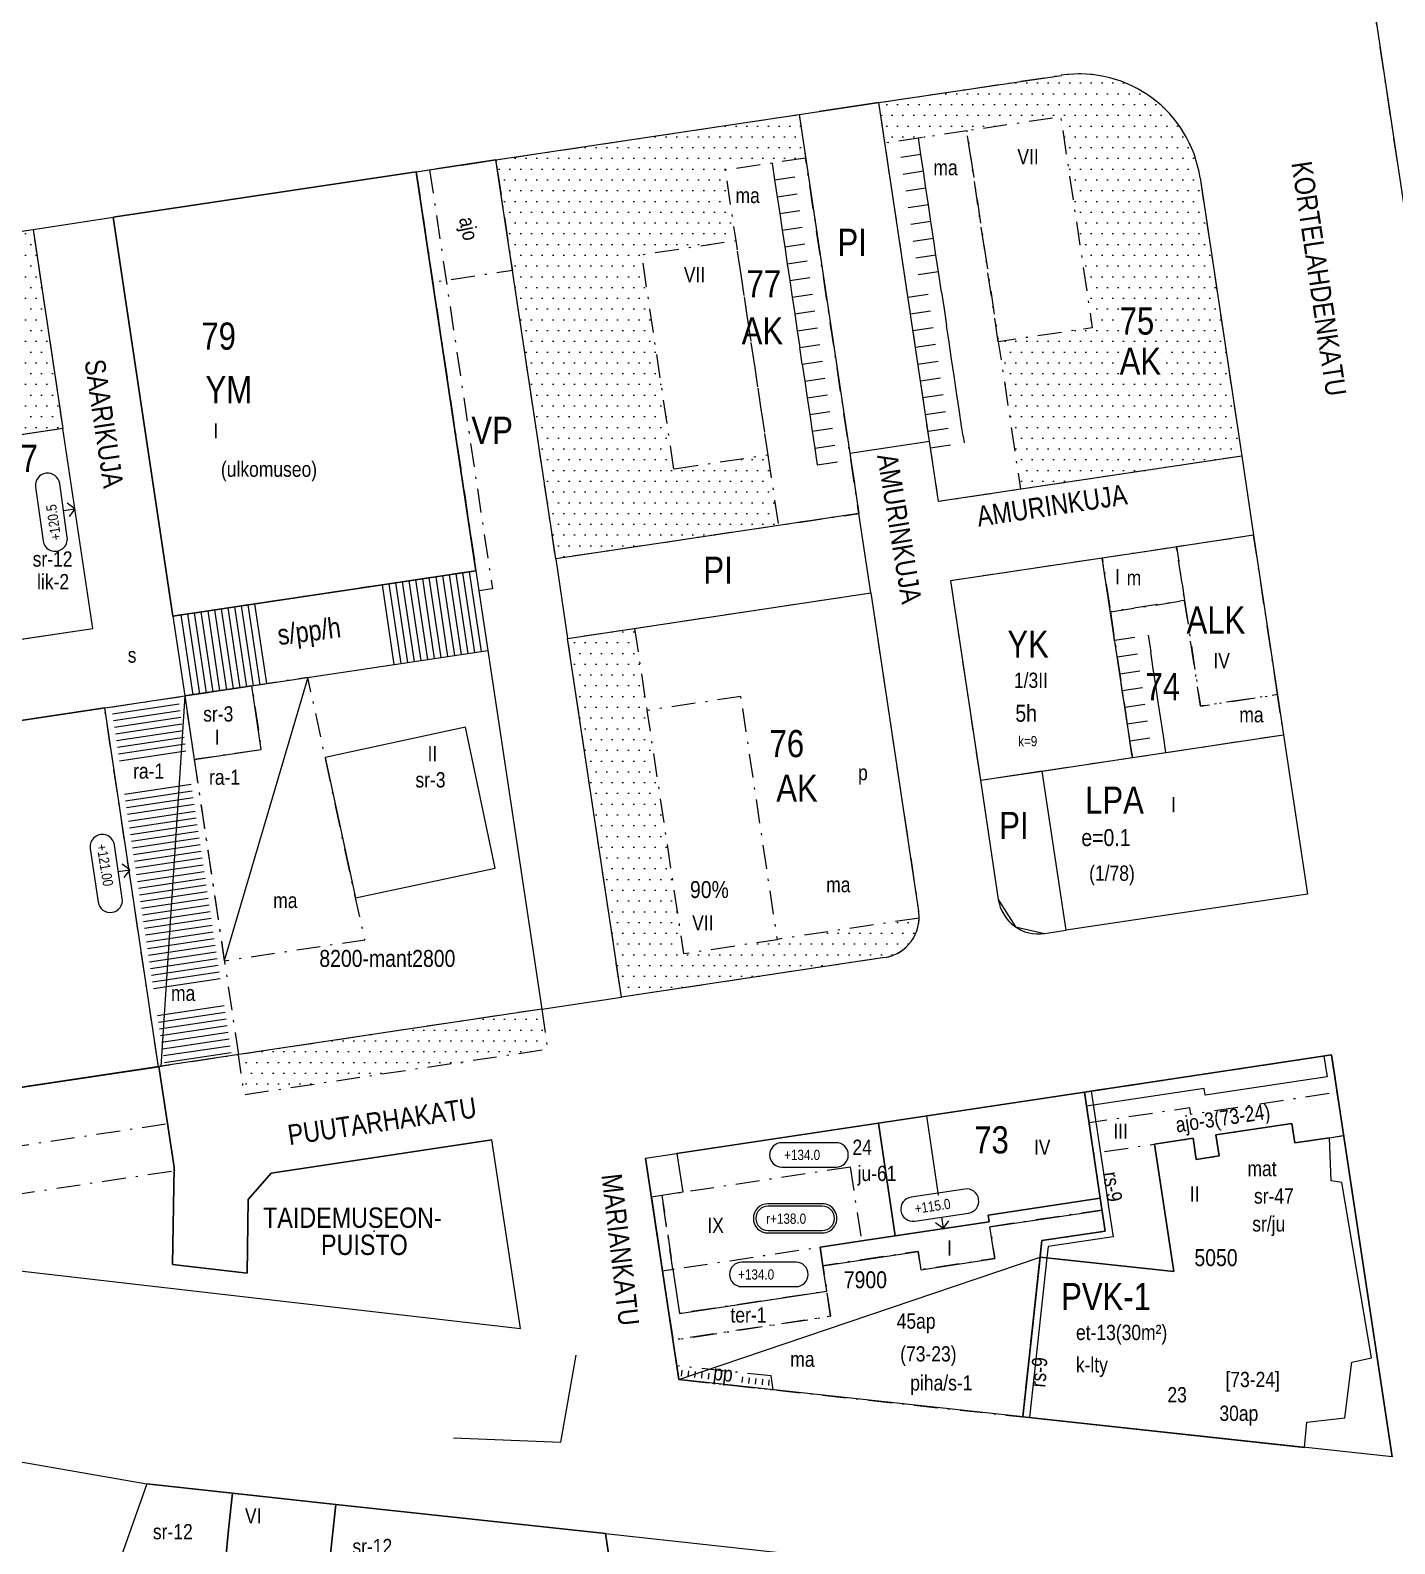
# Model space of a CAD drawing. Header units: metres. Extents: x 24485995 to 24488038, y 6819999 to 6822001.
# Drawn here: x 24486296.8 to 24486498, y 6820972 to 6821195.2 of the extents above; entities that cross this region are included whole.
import ezdxf

# ---------------------------------------------------------------- set-up
doc = ezdxf.new("R2010")
doc.units = ezdxf.units.M
for name, pattern in [('Aukot_rajalla', [0]), ('k10020', [0]), ('k10040', [10.3, 3.5, -1.5, 0.3, -1.5, 3.5]), ('k10050', [8, 3, -2, 3]), ('K10271', [0]), ('k10630.1', [0]), ('k10vi1', [0]), ('Osoitus_AK', [0])]:
    doc.linetypes.add(name, pattern=pattern)
for name, color, linetype, lineweight in [('AK_AsemakaavaTeksti_Kadun_puistonnimi', 7, 'Continuous', 0), ('AK_AsemakaavaTeksti_Korttelinumero', 7, 'Continuous', 0), ('AK_AsemakaavaViiva_Kaupunginosan_raja', 7, 'Continuous', 0), ('AK_JohdoillevarattuViiva', 7, 'Continuous', 0), ('AK_Kaavamerkinta_Kayttotarkoitusalue', 7, 'Continuous', 0), ('AK_KayttotarkoitusSymboliViiva_Virkistysalueen_kuvio_murtoviiva', 7, 'Continuous', 0), ('AK_KayttotarkoitusViiva', 7, 'Continuous', 0), ('AK_LiikennointiTeksti_Autopaikkamerkinta', 7, 'Continuous', 0), ('AK_LiikennointiViiva_Ajoneuvoliittymakielto', 7, 'Continuous', 0), ('AK_LiikennointiViiva_Polkuviivoitus', 7, 'Continuous', 0), ('AK_MuuAsemakaavaTeksti_Alueenosan_kayttotarkoitus', 7, 'Continuous', 0), ('AK_MuuAsemakaavaTeksti_Erityismaarays', 7, 'Continuous', 0), ('AK_MuuAsemakaavaTeksti_Ohj__alueenosan_kayttotarkoitus', 7, 'Continuous', 0), ('AK_MuuAsemakaavaViiva_alueenosan_raja', 7, 'Continuous', 0), ('AK_MuuAsemakaavaViiva_Erityismaaraysviiva', 7, 'Continuous', 0), ('AK_MuuAsemakaavaViiva_Merkinnan_Kohdistusnuoli', 7, 'Continuous', 0), ('AK_MuuAsemakaavaViiva_Ohj_alueenosan_raja', 7, 'Continuous', 0), ('AK_Poistettava_merkintä', 7, 'Continuous', 0), ('AK_RakennusalaTeksti_Huoneistomaara', 7, 'Continuous', 0), ('AK_RakennusalaTeksti_Kerrosala_tai_luku', 7, 'Continuous', 0), ('AK_RakennusalaTeksti_Rakennusoikeus', 7, 'Continuous', 0), ('AK_RakennusalaTeksti_Tehokkuusluku', 7, 'Continuous', 0), ('AK_RakennusalaViiva_Maanalaisen_tilan_viiva', 7, 'Continuous', 0), ('AK_RakennusalaViiva_Rakennusalan_raja__I_', 7, 'Continuous', 0), ('AK_RakentaminenTeksti_Korkeusmerkinta', 7, 'Continuous', 0), ('AK_RakentaminenTeksti_Korkeusmerkinta_ja_soikio', 7, 'Continuous', 0), ('AK_RakentaminenTeksti_Korkeusmerkinta_ja_soikio_ja_nuoli', 7, 'Continuous', 0), ('AK_RakentaminenTeksti_Korkeusmerkinta_ylin', 7, 'Continuous', 0), ('AK_RakentaminenTeksti_Rakentamismaarays', 7, 'Continuous', 0), ('AK_Tontti_Sitova', 7, 'Continuous', 0), ('AK_Tonttinumero', 7, 'Continuous', 0), ('AK_YmparistoAlue_Istutettava_alue', 7, 'Continuous', 0)]:
    doc.layers.add(name, color=color, linetype=linetype, lineweight=lineweight)
doc.styles.add('ArialNarrow', font='ARIALN.TTF')

# ---------------------------------------------------------------- blocks, each defined once
blk = doc.blocks.new('AKP43')
at = {"layer": 'AK_RakentaminenTeksti_Korkeusmerkinta_ja_soikio', "color": 7, "linetype": 'Continuous', "lineweight": 13}
for p, q in [((4, 1.8), (-4, 1.8)), ((-4, -1.8), (4, -1.8))]:
    blk.add_line(p, q, dxfattribs=at)
for centre, start, end in [((-4, 0), 90, 270), ((4, 0), 270, 90)]:
    blk.add_arc(centre, 1.8, start, end, dxfattribs=at)
blk = doc.blocks.new('A111')
at = {"layer": 'AK_RakentaminenTeksti_Korkeusmerkinta_ylin', "color": 7, "linetype": 'Continuous', "lineweight": 13}
for p, q in [((4, 2.26), (-4, 2.26)), ((4, 1.9), (-4, 1.9)), ((-4, -1.7), (4, -1.7)), ((-4, -2.06), (4, -2.06))]:
    blk.add_line(p, q, dxfattribs=at)
for centre, radius, start, end in [((-4, 0.1), 2.16, 90.1126, 270), ((4, 0.1), 2.16, 270, 90.1126), ((-4, 0.1), 1.8, 90, 270), ((4, 0.1), 1.8, 270, 90)]:
    blk.add_arc(centre, radius, start, end, dxfattribs=at)
blk = doc.blocks.new('KORKE4')
at = {"layer": 'AK_RakentaminenTeksti_Korkeusmerkinta_ja_soikio_ja_nuoli', "color": 7, "linetype": 'Continuous', "lineweight": 13}
for p, q in [((4, 1.8), (-4, 1.8)), ((-4, -1.8), (4, -1.8)), ((0, -1.8), (0, -3.5)), ((0, -3.5), (-1, -2.5)), ((0, -3.5), (1, -2.5))]:
    blk.add_line(p, q, dxfattribs=at)
for centre, start, end in [((-4, 0), 90, 270), ((4, 0), 270, 90)]:
    blk.add_arc(centre, 1.8, start, end, dxfattribs=at)

msp = doc.modelspace()

# ---------------------------------------------------------------- hatches: boundary and pattern name
at = {"layer": 'AK_YmparistoAlue_Istutettava_alue', "linetype": 'Continuous', "lineweight": 0}
h = msp.add_hatch(dxfattribs=at)
h.set_pattern_fill('DOTS', style=0)
h.paths.add_polyline_path([(24486467.34, 6821179.38), (24486467.03, 6821179.93), (24486466.7, 6821180.47), (24486466.35, 6821180.99), (24486465.99, 6821181.5), (24486465.61, 6821182), (24486465.21, 6821182.48), (24486464.79, 6821182.95), (24486464.36, 6821183.41), (24486463.91, 6821183.85), (24486463.45, 6821184.27), (24486462.97, 6821184.68), (24486462.47, 6821185.07), (24486461.97, 6821185.45), (24486461.45, 6821185.8), (24486460.92, 6821186.14), (24486460.38, 6821186.46), (24486459.83, 6821186.76), (24486459.27, 6821187.04), (24486458.7, 6821187.3), (24486458.12, 6821187.54), (24486457.53, 6821187.76), (24486456.93, 6821187.96), (24486456.33, 6821188.14), (24486455.72, 6821188.29), (24486455.11, 6821188.43), (24486454.49, 6821188.54), (24486453.87, 6821188.64), (24486453.24, 6821188.71), (24486452.62, 6821188.76), (24486451.99, 6821188.78), (24486451.36, 6821188.79), (24486450.74, 6821188.77), (24486450.11, 6821188.73), (24486449.48, 6821188.67), (24486448.86, 6821188.59), (24486447.87, 6821188.44), (24486434.02, 6821186.37), (24486421.95, 6821184.57), (24486422.84, 6821178.63), (24486427.79, 6821179.37), (24486434.91, 6821180.44), (24486448.76, 6821182.51), (24486450.53, 6821170.65), (24486453.42, 6821151.36), (24486439.57, 6821149.28), (24486441.64, 6821135.44), (24486442.83, 6821127.53), (24486456.68, 6821129.6), (24486475.47, 6821132.41), (24486469.32, 6821173.46), (24486469.22, 6821174.08), (24486469.09, 6821174.69), (24486468.95, 6821175.3), (24486468.78, 6821175.91), (24486468.59, 6821176.51), (24486468.38, 6821177.1), (24486468.15, 6821177.68), (24486467.9, 6821178.26), (24486467.63, 6821178.83)], flags=0)
h = msp.add_hatch(dxfattribs=at)
h.set_pattern_fill('DOTS', style=0)
h.paths.add_polyline_path([(24486406.4, 6821127.14), (24486405.81, 6821131.09), (24486405.59, 6821132.57), (24486391.74, 6821130.5), (24486387, 6821162.14), (24486400.85, 6821164.22), (24486399.29, 6821174.6), (24486406.21, 6821175.64), (24486411.16, 6821176.38), (24486410.2, 6821182.81), (24486398.34, 6821181.03), (24486375.87, 6821177.67), (24486365.49, 6821176.12), (24486374.3, 6821117.27), (24486407.14, 6821122.19)], flags=0)
h = msp.add_hatch(dxfattribs=at)
h.set_pattern_fill('DOTS', style=0)
h.paths.add_polyline_path([(24486297.24, 6821165.85), (24486272.93, 6821162.21), (24486260.56, 6821160.36), (24486253.15, 6821159.25), (24486258.14, 6821125.92), (24486263.08, 6821126.66), (24486265.55, 6821127.03), (24486261.56, 6821153.74), (24486273.92, 6821155.59), (24486277.91, 6821128.89), (24486280.18, 6821129.23), (24486279.58, 6821133.18), (24486289.52, 6821134.67), (24486301.63, 6821136.48)], flags=0)
h = msp.add_hatch(dxfattribs=at)
h.set_pattern_fill('DOTS', style=0)
h.paths.add_polyline_path([(24486423.78, 6821058.69), (24486423.97, 6821058.76), (24486424.16, 6821058.83), (24486424.35, 6821058.91), (24486424.54, 6821059), (24486424.72, 6821059.09), (24486424.9, 6821059.19), (24486425.07, 6821059.3), (24486425.24, 6821059.41), (24486425.41, 6821059.53), (24486425.57, 6821059.65), (24486425.74, 6821059.78), (24486425.89, 6821059.92), (24486426.04, 6821060.06), (24486426.18, 6821060.2), (24486426.33, 6821060.35), (24486426.47, 6821060.5), (24486426.6, 6821060.66), (24486426.72, 6821060.83), (24486426.84, 6821060.99), (24486426.95, 6821061.17), (24486427.06, 6821061.34), (24486427.16, 6821061.52), (24486427.26, 6821061.7), (24486427.34, 6821061.89), (24486427.42, 6821062.07), (24486427.5, 6821062.27), (24486427.57, 6821062.46), (24486427.63, 6821062.65), (24486427.69, 6821062.85), (24486427.74, 6821063.05), (24486427.78, 6821063.25), (24486427.81, 6821063.45), (24486427.84, 6821063.66), (24486427.86, 6821063.86), (24486427.88, 6821064.07), (24486427.88, 6821064.27), (24486422.04, 6821063.39), (24486407, 6821061.13), (24486393.15, 6821059.05), (24486387.76, 6821094.9), (24486385.94, 6821107.01), (24486376.05, 6821105.53), (24486384.01, 6821052.62), (24486393.89, 6821054.11), (24486422.78, 6821058.45), (24486422.98, 6821058.48), (24486423.18, 6821058.53), (24486423.38, 6821058.57), (24486423.58, 6821058.63)], flags=0)
h = msp.add_hatch(dxfattribs=at)
h.set_pattern_fill('DOTS', style=0)
h.paths.add_polyline_path([(24486328.4, 6821038.2), (24486373.11, 6821044.92), (24486372.26, 6821050.86), (24486327.51, 6821044.13)], flags=0)

# ---------------------------------------------------------------- linework, layer by layer
at = {"layer": 'AK_AsemakaavaTeksti_Kadun_puistonnimi', "linetype": 'Continuous', "lineweight": 5}
msp.add_point((24486347.52, 6821018.09), dxfattribs=at)
at = {"layer": 'AK_AsemakaavaViiva_Kaupunginosan_raja', "linetype": 'k10020', "lineweight": 9, "flags": 128}
for points in [[(24486152.39, 6821008.98), (24486314.03, 6820980.82)], [(24486314.03, 6820980.82), (24486341.87, 6820977.8)], [(24486341.87, 6820977.8), (24486381.63, 6820973.49)], [(24486381.63, 6820973.49), (24486384.42, 6820955.04)], [(24486381.63, 6820973.49), (24486413.99, 6820969.98)]]:
    msp.add_lwpolyline(points, dxfattribs=at)
at = {"layer": 'AK_JohdoillevarattuViiva', "linetype": 'Continuous', "lineweight": 5, "flags": 128}
msp.add_lwpolyline([(24486487.57, 6821043.91), (24486488.06, 6821040.87), (24486470.06, 6821038.16), (24486469.91, 6821039.15), (24486452.57, 6821036.54)], dxfattribs=at)
at = {"layer": 'AK_KayttotarkoitusSymboliViiva_Virkistysalueen_kuvio_murtoviiva', "linetype": 'k10vi1', "lineweight": 9, "flags": 128}
for points in [[(24486410.64, 6821179.84), (24486417.67, 6821132.87), (24486429.42, 6821134.62), (24486421.95, 6821184.57), (24486413.17, 6821183.25)], [(24486354.18, 6821171.39), (24486362.55, 6821115.51), (24486364.3, 6821103.76), (24486372.26, 6821050.86), (24486384, 6821052.62), (24486376.05, 6821105.53), (24486420.76, 6821112.25), (24486419.01, 6821123.96), (24486374.3, 6821117.27), (24486365.49, 6821176.11), (24486356.71, 6821174.8)], [(24486437.37, 6821081.63), (24486439.57, 6821067.04), (24486442.11, 6821062.98), (24486446.39, 6821062), (24486449.57, 6821062.48), (24486446.04, 6821085.97), (24486439.9, 6821085.04)], [(24486215.87, 6821024.32), (24486216.32, 6821021.34), (24486369.09, 6821003.74), (24486364.91, 6821031.55), (24486332.36, 6821026.66), (24486328.96, 6821022.77), (24486328.79, 6821011.9), (24486317.81, 6821013.17), (24486318.03, 6821027.54), (24486315.8, 6821042.37), (24486271.72, 6821035.74), (24486259.97, 6821033.98), (24486218.39, 6821027.73)]]:
    msp.add_lwpolyline(points, dxfattribs=at)
at = {"layer": 'AK_KayttotarkoitusViiva', "linetype": 'Continuous', "lineweight": 20, "flags": 128}
for points in [[(24486525.71, 6821201.14), (24486495.3, 6821196.59), (24486513.92, 6821072.23), (24486628.13, 6821089.35), (24486622.53, 6821126.76), (24486628.46, 6821127.65), (24486615.45, 6821214.57), (24486555.38, 6821205.58), (24486525.71, 6821201.14)], [(24486421.95, 6821184.57), (24486448.86, 6821188.59)], [(24486410.2, 6821182.81), (24486421.95, 6821184.57)], [(24486429.42, 6821134.62), (24486421.95, 6821184.57)], [(24486365.49, 6821176.11), (24486410.2, 6821182.81)], [(24486410.2, 6821182.81), (24486417.67, 6821132.87)], [(24486309.03, 6821167.66), (24486353.74, 6821174.36)], [(24486353.74, 6821174.36), (24486365.49, 6821176.11)], [(24486353.74, 6821174.36), (24486362.55, 6821115.51)], [(24486374.3, 6821117.27), (24486365.49, 6821176.11)], [(24486469.32, 6821173.46), (24486475.47, 6821132.42)], [(24486317.84, 6821108.82), (24486309.03, 6821167.66)], [(24486253.15, 6821159.25), (24486297.24, 6821165.85)], [(24486297.24, 6821165.85), (24486301.63, 6821136.48)], [(24486301.63, 6821136.48), (24486279.59, 6821133.18)], [(24486284, 6821103.71), (24486306.04, 6821107.01), (24486301.63, 6821136.48)], [(24486417.67, 6821132.87), (24486429.42, 6821134.62)], [(24486475.47, 6821132.42), (24486430.75, 6821125.72), (24486429.42, 6821134.62)], [(24486417.67, 6821132.87), (24486419.01, 6821123.96)], [(24486419.01, 6821123.96), (24486374.3, 6821117.27)], [(24486420.76, 6821112.25), (24486419.01, 6821123.96)], [(24486477.21, 6821120.74), (24486461.83, 6821118.42), (24486454.9, 6821117.38)], [(24486477.21, 6821120.74), (24486481.63, 6821091.32)], [(24486374.3, 6821117.27), (24486376.05, 6821105.53)], [(24486454.9, 6821117.38), (24486432.51, 6821114.02), (24486436.93, 6821084.6)], [(24486459.33, 6821087.96), (24486454.9, 6821117.38)], [(24486362.55, 6821115.51), (24486317.84, 6821108.82)], [(24486362.55, 6821115.51), (24486364.3, 6821103.76)], [(24486376.05, 6821105.53), (24486420.76, 6821112.25)], [(24486420.76, 6821112.25), (24486427.82, 6821065.28)], [(24486317.84, 6821108.82), (24486319.6, 6821097.04)], [(24486384, 6821052.62), (24486376.05, 6821105.53)], [(24486319.6, 6821097.04), (24486364.3, 6821103.76)], [(24486364.3, 6821103.76), (24486372.26, 6821050.86)], [(24486263.77, 6821088.65), (24486319.6, 6821097.04)], [(24486481.63, 6821091.32), (24486485.16, 6821067.83), (24486449.57, 6821062.48)], [(24486459.33, 6821087.96), (24486481.63, 6821091.32)], [(24486446.04, 6821085.97), (24486459.33, 6821087.96)], [(24486436.93, 6821084.6), (24486446.04, 6821085.97)], [(24486449.57, 6821062.48), (24486446.04, 6821085.97)], [(24486436.93, 6821084.6), (24486439.57, 6821067.04)], [(24486446.39, 6821062), (24486449.57, 6821062.48)], [(24486422.78, 6821058.45), (24486384, 6821052.62)], [(24486372.26, 6821050.86), (24486384, 6821052.62)], [(24486372.26, 6821050.86), (24486315.8, 6821042.37)], [(24486315.8, 6821042.37), (24486271.72, 6821035.74)], [(24486315.8, 6821042.37), (24486318.03, 6821027.54), (24486317.81, 6821013.17), (24486328.79, 6821011.9), (24486328.96, 6821022.77), (24486332.36, 6821026.66), (24486364.91, 6821031.55)], [(24486387.56, 6821028.88), (24486452.26, 6821038.61), (24486488.71, 6821044.09)], [(24486497.63, 6820984.81), (24486488.71, 6821044.09)], [(24486369.09, 6821003.74), (24486364.91, 6821031.55)], [(24486215.42, 6821027.28), (24486216.32, 6821021.34), (24486369.09, 6821003.74)], [(24486387.56, 6821028.88), (24486392.47, 6820996.2)], [(24486497.63, 6820984.81), (24486443.17, 6820990.71), (24486392.47, 6820996.2)], [(24486314.03, 6820980.82), (24486300.7, 6820943.1), (24486274.18, 6820868.05)], [(24486381.63, 6820973.49), (24486341.87, 6820977.8), (24486314.03, 6820980.82)], [(24486384.42, 6820955.04), (24486381.63, 6820973.49)]]:
    msp.add_lwpolyline(points, dxfattribs=at)
at = {"layer": 'AK_KayttotarkoitusViiva', "linetype": 'Continuous', "lineweight": 20}
for centre, radius, start, end in [((24486451.52, 6821170.79), 18, 8.513, 98.5104), ((24486445.5, 6821067.93), 6, 188.5215, 278.5693), ((24486421.89, 6821064.39), 6, 278.545, 8.5559)]:
    msp.add_arc(centre, radius, start, end, dxfattribs=at)
at = {"layer": 'AK_LiikennointiViiva_Ajoneuvoliittymakielto', "linetype": 'k10630.1', "lineweight": 5, "flags": 128}
for points in [[(24486421.95, 6821184.57), (24486448.86, 6821188.59)], [(24486365.49, 6821176.11), (24486410.2, 6821182.81)], [(24486309.03, 6821167.66), (24486353.74, 6821174.36)], [(24486469.32, 6821173.46), (24486475.47, 6821132.42)], [(24486297.24, 6821165.85), (24486309.03, 6821167.66)], [(24486253.15, 6821159.25), (24486297.24, 6821165.85)], [(24486475.47, 6821132.42), (24486477.21, 6821120.74)]]:
    msp.add_lwpolyline(points, dxfattribs=at)
at = {"layer": 'AK_LiikennointiViiva_Ajoneuvoliittymakielto', "linetype": 'k10630.1', "lineweight": 5}
msp.add_arc((24486451.52, 6821170.79), 18, 8.513, 98.5104, dxfattribs=at)
at = {"layer": 'AK_LiikennointiViiva_Polkuviivoitus', "linetype": 'Continuous', "lineweight": 0, "flags": 128}
for points in [[(24486351.67, 6821113.88), (24486353.43, 6821102.13)], [(24486352.66, 6821114.03), (24486354.42, 6821102.28)], [(24486353.65, 6821114.18), (24486355.41, 6821102.42)], [(24486354.64, 6821114.33), (24486356.39, 6821102.57)], [(24486355.62, 6821114.48), (24486357.38, 6821102.72)], [(24486356.61, 6821114.63), (24486358.37, 6821102.87)], [(24486357.6, 6821114.77), (24486359.36, 6821103.02)], [(24486358.59, 6821114.92), (24486360.35, 6821103.17)], [(24486359.58, 6821115.07), (24486361.34, 6821103.32)], [(24486360.57, 6821115.22), (24486362.33, 6821103.46)], [(24486361.56, 6821115.37), (24486363.32, 6821103.61)], [(24486348.7, 6821113.44), (24486350.46, 6821101.68)], [(24486349.69, 6821113.59), (24486351.45, 6821101.83)], [(24486350.68, 6821113.74), (24486352.44, 6821101.98)], [(24486322, 6821109.44), (24486323.76, 6821097.67)], [(24486322.99, 6821109.59), (24486324.75, 6821097.82)], [(24486323.98, 6821109.74), (24486325.74, 6821097.96)], [(24486324.97, 6821109.89), (24486326.73, 6821098.11)], [(24486325.96, 6821110.04), (24486327.72, 6821098.26)], [(24486326.94, 6821110.18), (24486328.71, 6821098.41)], [(24486327.93, 6821110.33), (24486329.7, 6821098.56)], [(24486328.92, 6821110.48), (24486330.68, 6821098.71)], [(24486329.91, 6821110.63), (24486331.67, 6821098.86)], [(24486319.03, 6821109), (24486320.8, 6821097.22)], [(24486320.02, 6821109.15), (24486321.78, 6821097.37)], [(24486321.01, 6821109.3), (24486322.77, 6821097.52)], [(24486308.94, 6821094.43), (24486318.76, 6821095.9)], [(24486309.08, 6821093.44), (24486318.91, 6821094.91)], [(24486309.23, 6821092.45), (24486319.05, 6821093.92)], [(24486309.38, 6821091.46), (24486319.2, 6821092.93)], [(24486309.53, 6821090.47), (24486319.35, 6821091.94)], [(24486309.68, 6821089.48), (24486319.5, 6821090.95)], [(24486309.82, 6821088.49), (24486319.65, 6821089.96)], [(24486309.97, 6821087.5), (24486319.79, 6821088.97)], [(24486310.71, 6821082.56), (24486320.53, 6821084.03)], [(24486310.86, 6821081.57), (24486320.68, 6821083.04)], [(24486311.01, 6821080.58), (24486320.83, 6821082.05)], [(24486311.16, 6821079.59), (24486320.98, 6821081.06)], [(24486311.3, 6821078.6), (24486321.13, 6821080.07)], [(24486311.45, 6821077.61), (24486321.27, 6821079.08)], [(24486311.6, 6821076.62), (24486321.42, 6821078.09)], [(24486311.75, 6821075.64), (24486321.57, 6821077.11)], [(24486311.89, 6821074.65), (24486321.72, 6821076.12)], [(24486312.04, 6821073.66), (24486321.87, 6821075.13)], [(24486312.19, 6821072.67), (24486322.01, 6821074.14)], [(24486312.34, 6821071.68), (24486322.16, 6821073.15)], [(24486312.49, 6821070.69), (24486322.31, 6821072.16)], [(24486312.63, 6821069.7), (24486322.46, 6821071.17)], [(24486312.78, 6821068.71), (24486322.61, 6821070.18)], [(24486312.93, 6821067.72), (24486322.75, 6821069.19)], [(24486313.08, 6821066.73), (24486322.9, 6821068.2)], [(24486313.23, 6821065.75), (24486323.05, 6821067.22)], [(24486313.37, 6821064.76), (24486323.2, 6821066.23)], [(24486313.52, 6821063.77), (24486323.35, 6821065.24)], [(24486313.67, 6821062.78), (24486323.49, 6821064.25)], [(24486313.82, 6821061.79), (24486323.64, 6821063.26)], [(24486313.97, 6821060.8), (24486323.79, 6821062.27)], [(24486314.11, 6821059.81), (24486323.94, 6821061.28)], [(24486314.26, 6821058.82), (24486324.09, 6821060.29)], [(24486314.41, 6821057.83), (24486324.23, 6821059.3)], [(24486314.56, 6821056.85), (24486324.38, 6821058.32)], [(24486314.71, 6821055.86), (24486324.53, 6821057.33)], [(24486314.85, 6821054.87), (24486324.68, 6821056.34)], [(24486315, 6821053.88), (24486324.83, 6821055.35)], [(24486315.59, 6821049.92), (24486325.42, 6821051.39)], [(24486315.74, 6821048.93), (24486325.57, 6821050.4)], [(24486315.89, 6821047.94), (24486325.71, 6821049.41)], [(24486316.04, 6821046.96), (24486325.86, 6821048.43)], [(24486316.19, 6821045.97), (24486326.01, 6821047.44)], [(24486316.33, 6821044.98), (24486326.16, 6821046.45)], [(24486316.48, 6821043.99), (24486326.31, 6821045.46)], [(24486316.63, 6821043), (24486326.46, 6821044.47)], [(24486392.89, 6820997.61), (24486392.8, 6820996.71)], [(24486393.88, 6820997.5), (24486393.79, 6820996.61)], [(24486394.88, 6820997.39), (24486394.79, 6820996.5)], [(24486395.87, 6820997.27), (24486395.78, 6820996.4)], [(24486396.86, 6820997.16), (24486396.77, 6820996.29)], [(24486401.83, 6820996.59), (24486401.75, 6820995.76)], [(24486402.82, 6820996.48), (24486402.74, 6820995.65)], [(24486403.82, 6820996.36), (24486403.74, 6820995.55)], [(24486404.81, 6820996.25), (24486404.73, 6820995.44)], [(24486405.75, 6820996.16), (24486405.67, 6820995.35)]]:
    msp.add_lwpolyline(points, dxfattribs=at)
at = {"layer": 'AK_MuuAsemakaavaViiva_alueenosan_raja', "linetype": 'k10040', "lineweight": 5, "flags": 128}
for points in [[(24486498.41, 6821175.82), (24486495.3, 6821196.58), (24486525.71, 6821201.14), (24486555.38, 6821205.58), (24486609.52, 6821213.69), (24486615.45, 6821214.57), (24486628.46, 6821127.65), (24486622.53, 6821126.76), (24486623.47, 6821120.5)], [(24486422.84, 6821178.63), (24486421.95, 6821184.57), (24486434.02, 6821186.37), (24486447.87, 6821188.45), (24486448.86, 6821188.59)], [(24486407.14, 6821122.19), (24486374.3, 6821117.27), (24486365.49, 6821176.11), (24486375.87, 6821177.67), (24486398.33, 6821181.03), (24486410.2, 6821182.81), (24486411.16, 6821176.38)], [(24486439.57, 6821149.29), (24486434.91, 6821180.44), (24486448.76, 6821182.51), (24486453.42, 6821151.36), (24486439.57, 6821149.29)], [(24486429.57, 6821133.63), (24486429.42, 6821134.62), (24486422.84, 6821178.63), (24486434.91, 6821180.44), (24486439.57, 6821149.29), (24486442.83, 6821127.53), (24486430.75, 6821125.72), (24486429.57, 6821133.63)], [(24486411.16, 6821176.38), (24486399.29, 6821174.6), (24486400.85, 6821164.22), (24486405.58, 6821132.57), (24486407.14, 6821122.19), (24486419.01, 6821123.96), (24486417.67, 6821132.87), (24486411.16, 6821176.38)], [(24486353.74, 6821174.36), (24486365.49, 6821176.11)], [(24486353.74, 6821174.36), (24486365.49, 6821176.11), (24486367.93, 6821159.8), (24486356.18, 6821158.04), (24486353.74, 6821174.36)], [(24486353.74, 6821174.36), (24486362.55, 6821115.51)], [(24486353.74, 6821174.36), (24486356.18, 6821158.04)], [(24486355.72, 6821174.65), (24486364.52, 6821115.81), (24486364.97, 6821112.84), (24486362.99, 6821112.55)], [(24486469.32, 6821173.46), (24486475.47, 6821132.42), (24486456.68, 6821129.6), (24486442.83, 6821127.53)], [(24486258.14, 6821125.93), (24486253.15, 6821159.25), (24486297.24, 6821165.85), (24486301.63, 6821136.48), (24486279.59, 6821133.18), (24486280.18, 6821129.22), (24486277.91, 6821128.89), (24486273.92, 6821155.59), (24486261.56, 6821153.74), (24486265.55, 6821127.04), (24486258.14, 6821125.93)], [(24486297.24, 6821165.85), (24486301.63, 6821136.48)], [(24486391.74, 6821130.5), (24486387, 6821162.15), (24486400.85, 6821164.22), (24486405.58, 6821132.57), (24486391.74, 6821130.5)], [(24486417.82, 6821131.88), (24486419.01, 6821123.96), (24486407.14, 6821122.19)], [(24486467.03, 6821111.12), (24486469.37, 6821095.54), (24486480.74, 6821097.25), (24486477.21, 6821120.74), (24486465.84, 6821119.03), (24486467.03, 6821111.12)], [(24486456.09, 6821109.47), (24486461.04, 6821110.21), (24486463.02, 6821110.51), (24486467.03, 6821111.12), (24486465.84, 6821119.03), (24486461.83, 6821118.42), (24486454.9, 6821117.38), (24486456.09, 6821109.47)], [(24486457.84, 6821097.85), (24486457.47, 6821100.32), (24486457.1, 6821102.8), (24486456.72, 6821105.27), (24486456.09, 6821109.47), (24486454.9, 6821117.38), (24486432.51, 6821114.02), (24486436.93, 6821084.6), (24486446.04, 6821085.97), (24486459.33, 6821087.96), (24486458.95, 6821090.44), (24486458.58, 6821092.91), (24486458.21, 6821095.38), (24486457.84, 6821097.85)], [(24486362.55, 6821115.51), (24486317.84, 6821108.82)], [(24486362.55, 6821115.51), (24486362.99, 6821112.55)], [(24486385.94, 6821107.01), (24486399.78, 6821109.1), (24486420.76, 6821112.25), (24486427.82, 6821065.28)], [(24486456.09, 6821109.47), (24486459.33, 6821087.96), (24486481.63, 6821091.32), (24486480.74, 6821097.25), (24486469.37, 6821095.54), (24486467.03, 6821111.12), (24486456.09, 6821109.47)], [(24486422.78, 6821058.45), (24486393.89, 6821054.11), (24486384, 6821052.62), (24486376.05, 6821105.53), (24486385.94, 6821107.01)], [(24486385.94, 6821107.01), (24486387.76, 6821094.9)], [(24486319.6, 6821097.04), (24486329.49, 6821098.53)], [(24486321, 6821087.65), (24486325.44, 6821057.98), (24486346.17, 6821061.09), (24486344.77, 6821067.25), (24486340.31, 6821087.95), (24486337.77, 6821099.77), (24486329.49, 6821098.53), (24486330.89, 6821089.13), (24486321, 6821087.65)], [(24486315.72, 6821042.36), (24486307.8, 6821095.27), (24486319.6, 6821097.04), (24486327.52, 6821044.13), (24486315.72, 6821042.36)], [(24486401.61, 6821096.98), (24486387.76, 6821094.9), (24486393.15, 6821059.05), (24486406.99, 6821061.14), (24486401.61, 6821096.98)], [(24486427.88, 6821064.28), (24486422.03, 6821063.4), (24486406.99, 6821061.14)], [(24486372.26, 6821050.86), (24486327.52, 6821044.13)], [(24486372.26, 6821050.86), (24486373.11, 6821044.92), (24486328.4, 6821038.2), (24486327.52, 6821044.13)], [(24486315.8, 6821042.37), (24486315.72, 6821042.36)], [(24486488.71, 6821044.09), (24486489.54, 6821038.57), (24486467.96, 6821035.32), (24486467.81, 6821036.31), (24486452.94, 6821034.07), (24486452.26, 6821038.61), (24486488.71, 6821044.09)], [(24486488.71, 6821044.09), (24486452.26, 6821038.61), (24486453.62, 6821029.6), (24486462.62, 6821030.95), (24486468.28, 6821031.8), (24486468.75, 6821028.69), (24486472.11, 6821029.19), (24486471.64, 6821032.31), (24486482.85, 6821033.99), (24486483.28, 6821031.12), (24486488.39, 6821031.89), (24486490.5, 6821032.21), (24486488.71, 6821044.09)], [(24486272.98, 6821027.34), (24486317.06, 6821033.96)], [(24486317.06, 6821033.96), (24486318.1, 6821027.04)], [(24486267.1, 6821019.37), (24486318.1, 6821027.04)], [(24486417.79, 6821027.55), (24486389.96, 6821023.36), (24486391.59, 6821012.49), (24486413.3, 6821015.75), (24486419.43, 6821016.67), (24486417.79, 6821027.55)], [(24486389.96, 6821023.36), (24486388.43, 6821023.13), (24486390.06, 6821012.26), (24486391.59, 6821012.49), (24486389.96, 6821023.36)], [(24486391.6, 6821002.03), (24486392.47, 6820996.2), (24486443.17, 6820990.71), (24486445.99, 6821016.7), (24486455.34, 6821018.11), (24486454.88, 6821021.22), (24486438.33, 6821018.73), (24486439.04, 6821014.06), (24486428.16, 6821012.42), (24486427.75, 6821015.12), (24486413.71, 6821013.01), (24486414.28, 6821009.23), (24486414.83, 6821005.54), (24486391.6, 6821002.03)], [(24486414.83, 6821005.54), (24486414.28, 6821009.23), (24486392.57, 6821005.97), (24486391.04, 6821005.74), (24486391.6, 6821002.03), (24486414.83, 6821005.54)], [(24486406.08, 6820996.74), (24486392.17, 6820998.25)], [(24486392.17, 6820998.25), (24486392.47, 6820996.2)], [(24486392.47, 6820996.2), (24486406.39, 6820994.69)], [(24486406.39, 6820994.69), (24486406.08, 6820996.74)]]:
    msp.add_lwpolyline(points, dxfattribs=at)
at = {"layer": 'AK_MuuAsemakaavaViiva_alueenosan_raja', "linetype": 'k10040', "lineweight": 5}
for centre, radius, start, end in [((24486451.52, 6821170.79), 18, 8.513, 98.5104), ((24486421.89, 6821064.38), 6, 278.5303, 358.9666)]:
    msp.add_arc(centre, radius, start, end, dxfattribs=at)
at = {"layer": 'AK_MuuAsemakaavaViiva_Erityismaaraysviiva', "linetype": 'Aukot_rajalla', "lineweight": 5, "flags": 128}
for points in [[(24486453.25, 6821038.75), (24486455.6, 6821023.12), (24486455.87, 6821021.36), (24486456.48, 6821017.27), (24486446.9, 6821015.83), (24486446.72, 6821014.16)], [(24486446.72, 6821014.16), (24486444.17, 6820990.6)]]:
    msp.add_lwpolyline(points, dxfattribs=at)
at = {"layer": 'AK_MuuAsemakaavaViiva_Merkinnan_Kohdistusnuoli', "linetype": 'Osoitus_AK', "lineweight": 5, "flags": 128}
for points in [[(24486430.76, 6821023.43), (24486429.02, 6821035.11)], [(24486359.23, 6820987.61), (24486375.07, 6820987), (24486377.3, 6820999.79)]]:
    msp.add_lwpolyline(points, dxfattribs=at)
at = {"layer": 'AK_MuuAsemakaavaViiva_Ohj_alueenosan_raja', "linetype": 'k10050', "lineweight": 5, "flags": 128}
for points in [[(24486428.15, 6821176.9), (24486427.78, 6821179.37)], [(24486428.15, 6821176.9), (24486423.21, 6821176.16)], [(24486428.52, 6821174.43), (24486428.15, 6821176.9)], [(24486406.22, 6821175.64), (24486406.59, 6821173.17)], [(24486428.52, 6821174.43), (24486423.58, 6821173.69)], [(24486428.89, 6821171.95), (24486428.52, 6821174.43)], [(24486406.59, 6821173.17), (24486411.53, 6821173.91)], [(24486406.59, 6821173.17), (24486406.96, 6821170.69)], [(24486428.89, 6821171.95), (24486423.95, 6821171.21)], [(24486429.26, 6821169.48), (24486428.89, 6821171.95)], [(24486406.96, 6821170.69), (24486411.9, 6821171.43)], [(24486406.96, 6821170.69), (24486407.33, 6821168.22)], [(24486407.33, 6821168.22), (24486412.27, 6821168.96)], [(24486407.33, 6821168.22), (24486407.7, 6821165.75)], [(24486429.26, 6821169.48), (24486424.32, 6821168.74)], [(24486429.63, 6821167.01), (24486429.26, 6821169.48)], [(24486407.7, 6821165.75), (24486412.64, 6821166.49)], [(24486407.7, 6821165.75), (24486408.07, 6821163.28)], [(24486429.63, 6821167.01), (24486424.69, 6821166.27)], [(24486430, 6821164.54), (24486429.63, 6821167.01)], [(24486408.07, 6821163.28), (24486413.01, 6821164.02)], [(24486408.07, 6821163.28), (24486408.44, 6821160.8)], [(24486430, 6821164.54), (24486425.06, 6821163.8)], [(24486430.37, 6821162.06), (24486430, 6821164.54)], [(24486408.44, 6821160.8), (24486413.38, 6821161.54)], [(24486408.44, 6821160.8), (24486408.81, 6821158.33)], [(24486430.37, 6821162.06), (24486425.43, 6821161.32)], [(24486430.74, 6821159.59), (24486430.37, 6821162.06)], [(24486408.81, 6821158.33), (24486413.75, 6821159.07)], [(24486430.74, 6821159.59), (24486425.8, 6821158.85)], [(24486431.19, 6821156.62), (24486430.74, 6821159.59)], [(24486408.81, 6821158.33), (24486409.18, 6821155.86)], [(24486409.18, 6821155.86), (24486414.12, 6821156.6)], [(24486426.24, 6821155.88), (24486431.19, 6821156.62)], [(24486431.19, 6821156.62), (24486431.56, 6821154.15)], [(24486409.18, 6821155.86), (24486409.55, 6821153.39)], [(24486409.55, 6821153.39), (24486414.49, 6821154.13)], [(24486426.61, 6821153.41), (24486431.56, 6821154.15)], [(24486431.56, 6821154.15), (24486431.93, 6821151.68)], [(24486409.55, 6821153.39), (24486409.92, 6821150.91)], [(24486409.92, 6821150.91), (24486414.86, 6821151.65)], [(24486409.92, 6821150.91), (24486410.29, 6821148.44)], [(24486426.98, 6821150.94), (24486431.93, 6821151.68)], [(24486432.3, 6821149.21), (24486431.93, 6821151.68)], [(24486410.29, 6821148.44), (24486415.23, 6821149.18)], [(24486410.66, 6821145.97), (24486410.29, 6821148.44)], [(24486427.35, 6821148.47), (24486432.3, 6821149.21)], [(24486432.67, 6821146.74), (24486432.3, 6821149.21)], [(24486410.66, 6821145.97), (24486415.6, 6821146.71)], [(24486410.66, 6821145.97), (24486411.03, 6821143.5)], [(24486427.72, 6821146), (24486432.67, 6821146.74)], [(24486433.04, 6821144.26), (24486432.67, 6821146.74)], [(24486411.03, 6821143.5), (24486415.97, 6821144.24)], [(24486411.03, 6821143.5), (24486411.4, 6821141.02)], [(24486428.09, 6821143.52), (24486433.04, 6821144.26)], [(24486433.41, 6821141.79), (24486433.04, 6821144.26)], [(24486411.4, 6821141.02), (24486416.34, 6821141.76)], [(24486411.4, 6821141.02), (24486411.77, 6821138.55)], [(24486428.46, 6821141.05), (24486433.41, 6821141.79)], [(24486433.78, 6821139.32), (24486433.41, 6821141.79)], [(24486411.77, 6821138.55), (24486416.71, 6821139.29)], [(24486411.77, 6821138.55), (24486412.14, 6821136.08)], [(24486428.83, 6821138.58), (24486433.78, 6821139.32)], [(24486434.15, 6821136.85), (24486433.78, 6821139.32)], [(24486412.14, 6821136.08), (24486417.08, 6821136.82)], [(24486429.2, 6821136.11), (24486434.15, 6821136.85)], [(24486434.37, 6821135.36), (24486434.15, 6821136.85)], [(24486412.14, 6821136.08), (24486412.51, 6821133.61)], [(24486412.51, 6821133.61), (24486417.45, 6821134.35)], [(24486429.57, 6821133.63), (24486434.52, 6821134.37)], [(24486434.37, 6821135.36), (24486434.52, 6821134.37)], [(24486412.51, 6821133.61), (24486412.73, 6821132.13), (24486412.88, 6821131.14)], [(24486412.88, 6821131.14), (24486417.82, 6821131.88)], [(24486456.72, 6821105.27), (24486461.67, 6821106.01), (24486462.04, 6821103.54)], [(24486457.1, 6821102.8), (24486462.04, 6821103.54)], [(24486462.41, 6821101.07), (24486462.04, 6821103.54)], [(24486457.47, 6821100.32), (24486462.41, 6821101.07)], [(24486462.78, 6821098.6), (24486462.41, 6821101.07)], [(24486457.84, 6821097.85), (24486462.78, 6821098.6)], [(24486463.16, 6821096.12), (24486462.78, 6821098.6)], [(24486458.21, 6821095.38), (24486463.16, 6821096.12)], [(24486463.53, 6821093.65), (24486463.16, 6821096.12)], [(24486458.58, 6821092.91), (24486463.53, 6821093.65)], [(24486463.9, 6821091.18), (24486463.53, 6821093.65)], [(24486458.95, 6821090.44), (24486463.9, 6821091.18)], [(24486464.27, 6821088.71), (24486463.9, 6821091.18)]]:
    msp.add_lwpolyline(points, dxfattribs=at)
at = {"layer": 'AK_Poistettava_merkintä', "linetype": 'k10040', "lineweight": 0, "flags": 128}
for points in [[(24486353.74, 6821174.36), (24486355.72, 6821174.65)], [(24486442.83, 6821127.53), (24486430.75, 6821125.72)]]:
    msp.add_lwpolyline(points, dxfattribs=at)
at = {"layer": 'AK_Poistettava_merkintä', "linetype": 'k10040', "lineweight": 0}
msp.add_arc((24486421.88, 6821064.38), 6.01, 358.9736, 8.5627, dxfattribs=at)
at = {"layer": 'AK_RakennusalaViiva_Maanalaisen_tilan_viiva', "linetype": 'Continuous', "lineweight": 5, "flags": 128}
for points in [[(24486337.77, 6821099.77), (24486325.44, 6821057.98)], [(24486319.6, 6821097.04), (24486316.09, 6821042.41)], [(24486392.47, 6820996.2), (24486445.72, 6821014.27)]]:
    msp.add_lwpolyline(points, dxfattribs=at)
at = {"layer": 'AK_RakennusalaViiva_Rakennusalan_raja__I_', "linetype": 'K10271', "lineweight": 9, "flags": 128}
for points in [[(24486309.03, 6821167.66), (24486317.84, 6821108.82), (24486362.55, 6821115.51), (24486353.74, 6821174.36), (24486309.03, 6821167.66)], [(24486301.63, 6821136.48), (24486288.38, 6821134.5), (24486292.79, 6821105.03), (24486306.04, 6821107.01), (24486301.63, 6821136.48)], [(24486319.6, 6821097.04), (24486321, 6821087.65), (24486330.89, 6821089.13), (24486329.49, 6821098.53), (24486319.6, 6821097.04)], [(24486315.72, 6821042.36), (24486307.8, 6821095.27), (24486263.77, 6821088.65), (24486268.19, 6821059.23), (24486271.72, 6821035.74), (24486315.72, 6821042.36)], [(24486340.31, 6821087.95), (24486344.77, 6821067.25), (24486365.4, 6821071.66), (24486360.98, 6821092.45), (24486340.31, 6821087.95)], [(24486462.62, 6821030.95), (24486468.28, 6821031.8), (24486468.75, 6821028.69), (24486472.11, 6821029.19), (24486471.64, 6821032.31), (24486482.85, 6821033.99), (24486483.28, 6821031.12), (24486488.39, 6821031.89), (24486490.5, 6821032.21), (24486488.71, 6821044.09), (24486452.26, 6821038.61), (24486454.61, 6821022.97), (24486455.34, 6821018.11), (24486445.99, 6821016.7), (24486445.72, 6821014.27), (24486465.44, 6821012.13), (24486462.62, 6821030.95)], [(24486452.26, 6821038.61), (24486421.88, 6821034.04), (24486424.37, 6821017.41), (24486438.22, 6821019.5), (24486438.07, 6821020.48), (24486454.61, 6821022.97), (24486452.26, 6821038.61)], [(24486392.18, 6821029.57), (24486393.05, 6821023.83), (24486389.96, 6821023.36), (24486388.43, 6821023.13), (24486390.06, 6821012.26), (24486391.59, 6821012.49), (24486392.57, 6821005.97), (24486414.28, 6821009.23), (24486413.71, 6821013.01), (24486413.3, 6821015.75), (24486419.43, 6821016.67), (24486424.37, 6821017.41), (24486421.88, 6821034.04), (24486392.18, 6821029.57)], [(24486490.24, 6821025.3), (24486488.65, 6821025.53), (24486488.39, 6821031.89), (24486483.28, 6821031.12), (24486482.85, 6821033.99), (24486471.64, 6821032.31), (24486472.11, 6821029.19), (24486468.75, 6821028.69), (24486468.28, 6821031.8), (24486462.62, 6821030.95), (24486465.44, 6821012.13), (24486445.72, 6821014.27), (24486443.17, 6820990.71), (24486484.72, 6820986.21), (24486485.04, 6820989.92), (24486490.64, 6820990.58), (24486491.69, 6820998.78), (24486494.57, 6820999.44), (24486490.24, 6821025.3)], [(24486438.33, 6821018.73), (24486454.88, 6821021.22), (24486454.61, 6821022.97), (24486438.07, 6821020.48), (24486438.22, 6821019.5), (24486424.37, 6821017.41), (24486419.43, 6821016.67), (24486413.3, 6821015.75), (24486413.71, 6821013.01), (24486427.75, 6821015.12), (24486428.16, 6821012.42), (24486439.04, 6821014.06), (24486438.33, 6821018.73)], [(24486324.64, 6820966.5), (24486325.29, 6820966.41), (24486325.55, 6820968.92), (24486326.13, 6820974.56), (24486326.64, 6820979.45), (24486314.03, 6820980.82), (24486300.7, 6820943.1), (24486314.74, 6820938.14), (24486317.73, 6820946.7), (24486322.13, 6820959.32), (24486323.82, 6820964.17), (24486324.36, 6820965.72), (24486324.64, 6820966.5)], [(24486341.87, 6820977.8), (24486326.64, 6820979.45), (24486326.13, 6820974.56), (24486325.55, 6820968.92), (24486325.29, 6820966.41), (24486327.77, 6820966.09), (24486327.81, 6820964.85), (24486327.84, 6820963.73), (24486340.2, 6820962.39), (24486341.87, 6820977.8)], [(24486340.2, 6820962.39), (24486346.23, 6820961.73), (24486371.76, 6820958.97), (24486371.96, 6820957.6), (24486372.4, 6820954.54), (24486372.59, 6820953.25), (24486384.42, 6820955.04), (24486384.03, 6820957.63), (24486381.63, 6820973.49), (24486341.87, 6820977.8), (24486340.2, 6820962.39)]]:
    msp.add_lwpolyline(points, dxfattribs=at)
at = {"layer": 'AK_RakentaminenTeksti_Korkeusmerkinta_ja_soikio_ja_nuoli', "linetype": 'Continuous', "lineweight": 5, "flags": 128}
for points in [[(24486305.67, 6821074.56), (24486306.84, 6821066.65)], [(24486310.4, 6821067.18), (24486309.23, 6821075.09)], [(24486309.81, 6821071.13), (24486311.5, 6821071.38)], [(24486311.5, 6821071.38), (24486310.36, 6821072.22)], [(24486311.5, 6821071.38), (24486310.65, 6821070.25)], [(24486434.62, 6821024.31), (24486426.71, 6821023.13)], [(24486427.25, 6821019.57), (24486435.16, 6821020.75)], [(24486431.2, 6821020.16), (24486431.45, 6821018.48)], [(24486431.45, 6821018.48), (24486430.32, 6821019.32)], [(24486431.45, 6821018.48), (24486432.29, 6821019.62)]]:
    msp.add_lwpolyline(points, dxfattribs=at)
at = {"layer": 'AK_RakentaminenTeksti_Korkeusmerkinta_ja_soikio_ja_nuoli', "linetype": 'Continuous', "lineweight": 5}
for centre, start, end in [((24486307.45, 6821074.82), 8.4533, 188.4533), ((24486308.62, 6821066.91), 188.4533, 8.4533), ((24486426.98, 6821021.35), 98.548, 278.548), ((24486434.89, 6821022.53), 278.548, 98.548)]:
    msp.add_arc(centre, 1.8, start, end, dxfattribs=at)
at = {"layer": 'AK_Tontti_Sitova', "linetype": 'Continuous', "lineweight": 9, "flags": 128}
for points in [[(24486443.17, 6820990.71), (24486445.99, 6821016.7), (24486455.34, 6821018.11), (24486454.61, 6821022.97), (24486452.26, 6821038.61), (24486488.71, 6821044.09), (24486497.63, 6820984.81), (24486443.17, 6820990.71)], [(24486387.56, 6821028.88), (24486452.26, 6821038.61), (24486454.61, 6821022.97), (24486455.34, 6821018.11), (24486445.99, 6821016.7), (24486443.17, 6820990.71), (24486392.47, 6820996.2), (24486387.56, 6821028.88)]]:
    msp.add_lwpolyline(points, dxfattribs=at)

# ---------------------------------------------------------------- block references
at = {"layer": 'AK_RakentaminenTeksti_Korkeusmerkinta_ja_soikio', "color": 7, "lineweight": 5}
for p in [(24486411.65, 6821029.35), (24486405.74, 6821011.72)]:
    msp.add_blockref('AKP43', p, dxfattribs=at)
at = {"layer": 'AK_RakentaminenTeksti_Korkeusmerkinta_ja_soikio_ja_nuoli', "color": 7, "lineweight": 5, "rotation": 98.01716756281414}
msp.add_blockref('KORKE4', (24486299.94, 6821124.15), dxfattribs=at)
at = {"layer": 'AK_RakentaminenTeksti_Korkeusmerkinta_ylin', "color": 7, "lineweight": 5}
msp.add_blockref('A111', (24486409.61, 6821019.89), dxfattribs=at)

# ---------------------------------------------------------------- texts
at = {"layer": 'AK_AsemakaavaTeksti_Kadun_puistonnimi', "linetype": 'Continuous', "lineweight": 5, "style": 'ArialNarrow'}
for s, rotation, p in [('KORTELAHDENKATU', 278.5139, (24486482.78, 6821175.65)), ('SAARIKUJA', 278.5139, (24486304.82, 6821146.44)), ('AMURINKUJA', 279.422, (24486421.69, 6821132.5)), ('AMURINKUJA', 8.5428, (24486436.64, 6821122.01)), ('PUUTARHAKATU', 8.4626, (24486335.05, 6821030.77)), ('MARIANKATU', 276.686, (24486381.04, 6821026.38))]:
    msp.add_text(s, height=3, rotation=rotation, dxfattribs=at).set_placement(p)
for s, p in [('TAIDEMUSEON-', (24486331.16, 6821018.59)), ('PUISTO', (24486339.7, 6821014.59))]:
    msp.add_text(s, height=3, dxfattribs=at).set_placement(p)
at = {"layer": 'AK_AsemakaavaTeksti_Korttelinumero', "linetype": 'Continuous', "lineweight": 5, "style": 'ArialNarrow'}
for s, p in [('77', (24486402.44, 6821155.85)), ('75', (24486457.46, 6821150.35)), ('79', (24486322.06, 6821148.13)), ('74', (24486461.27, 6821096.41)), ('76', (24486405.84, 6821088.02)), ('73', (24486436.02, 6821029.57))]:
    msp.add_text(s, height=4, dxfattribs=at).set_placement(p)
at = {"layer": 'AK_Kaavamerkinta_Kayttotarkoitusalue', "linetype": 'Continuous', "lineweight": 0, "style": 'ArialNarrow'}
for s, p in [('PI', (24486415.85, 6821161.96)), ('AK', (24486401.73, 6821148.9)), ('AK', (24486457.46, 6821144.44)), ('YM', (24486322.67, 6821140.22)), ('VP', (24486361.88, 6821134.23)), ('AK-27', (24486285.21, 6821130.1)), ('PI', (24486396.08, 6821113.6)), ('ALK', (24486467.33, 6821106.25)), ('YK', (24486440.9, 6821102.7)), ('AK', (24486406.83, 6821081.44)), ('LPA', (24486452.37, 6821079.68)), ('PI', (24486439.71, 6821075.95)), ('PVK-1', (24486448.83, 6821006.45))]:
    msp.add_text(s, height=4, dxfattribs=at).set_placement(p)
msp.add_text('s/pp/h', height=3, rotation=7.2708, dxfattribs=at).set_placement((24486333.48, 6821104.54))
at = {"layer": 'AK_LiikennointiTeksti_Autopaikkamerkinta', "linetype": 'Continuous', "lineweight": 0, "style": 'ArialNarrow'}
for s, p in [('45ap', (24486424.58, 6821003.71)), ('30ap', (24486472.17, 6820990.11))]:
    msp.add_text(s, height=2.25, dxfattribs=at).set_placement(p)
at = {"layer": 'AK_MuuAsemakaavaTeksti_Alueenosan_kayttotarkoitus', "linetype": 'Continuous', "lineweight": 0, "style": 'ArialNarrow'}
for s, p in [('ma', (24486430, 6821173.86)), ('ma', (24486400.82, 6821169.75)), ('(ulkomuseo)', (24486324.94, 6821129.37)), ('sr-12', (24486297.18, 6821116.12)), ('m', (24486458.5, 6821113.34)), ('s', (24486311.2, 6821101.95)), ('ma', (24486475.1, 6821093.16)), ('ra-1', (24486311.99, 6821084.85)), ('ra-1', (24486323.19, 6821083.94)), ('p', (24486418.89, 6821084.62)), ('ma', (24486414.19, 6821068.09)), ('ma', (24486332.65, 6821065.76)), ('ma', (24486317.58, 6821052.07)), ('mat', (24486476.3, 6821026.21)), ('ter-1', (24486400.07, 6821004.62)), ('ma', (24486408.89, 6820998.09))]:
    msp.add_text(s, height=2.25, dxfattribs=at).set_placement(p)
msp.add_text('pp', height=2.25, rotation=353.005, dxfattribs=at).set_placement((24486397.44, 6820996.19))
at = {"layer": 'AK_MuuAsemakaavaTeksti_Erityismaarays', "linetype": 'Continuous', "lineweight": 0, "style": 'ArialNarrow'}
for s, rotation, p in [('ajo', 281.5907, (24486360.03, 6821167.44)), ('rs-9', 278.981, (24486454.98, 6821026.68)), ('rs-9', 85.76, (24486446.5, 6820995))]:
    msp.add_text(s, height=2.25, rotation=rotation, dxfattribs=at).set_placement(p)
for s, p in [('sr-3', (24486322.33, 6821093.27)), ('sr-3', (24486353.62, 6821083.55)), ('(1/78)', (24486452.96, 6821069.78)), ('sr-47', (24486477.26, 6821022.16)), ('sr/ju', (24486477.01, 6821018.05)), ('(73-23)', (24486425.1, 6820998.88)), ('piha/s-1', (24486426.58, 6820994.6)), ('[73-24]', (24486473.06, 6820995.1)), ('sr-12', (24486314.91, 6820972.65)), ('sr-12', (24486344.33, 6820970.46))]:
    msp.add_text(s, height=2.25, dxfattribs=at).set_placement(p)
at = {"layer": 'AK_MuuAsemakaavaTeksti_Ohj__alueenosan_kayttotarkoitus', "linetype": 'Continuous', "lineweight": 0, "style": 'ArialNarrow'}
msp.add_text('ajo-3(73-24)', height=2.25, rotation=8.4613, dxfattribs=at).set_placement((24486465.89, 6821032.65))
at = {"layer": 'AK_RakennusalaTeksti_Huoneistomaara', "linetype": 'Continuous', "lineweight": 0, "style": 'ArialNarrow'}
msp.add_text('5h', height=2.5, dxfattribs=at).set_placement((24486442.08, 6821093.24))
at = {"layer": 'AK_RakennusalaTeksti_Kerrosala_tai_luku', "linetype": 'Continuous', "lineweight": 0, "style": 'ArialNarrow'}
for s, p in [('VII', (24486442.38, 6821175.47)), ('VII', (24486393.2, 6821158.08)), ('I', (24486323.85, 6821135.03)), ('I', (24486456.77, 6821113.51)), ('IV', (24486471.28, 6821101.14)), ('1/3II', (24486441.87, 6821098.23)), ('I', (24486324.02, 6821089.84)), ('II', (24486355.41, 6821087.4)), ('I', (24486465.06, 6821079.88)), ('VII', (24486394.43, 6821062.45)), ('III', (24486456.52, 6821031.73)), ('IV', (24486444.82, 6821029.37)), ('II', (24486467.81, 6821022.45)), ('IX', (24486396.66, 6821017.84)), ('I', (24486432.03, 6821014.49)), ('k-lty', (24486451, 6820997.26)), ('VI', (24486328.49, 6820974.99))]:
    msp.add_text(s, height=2.25, dxfattribs=at).set_placement(p)
at = {"layer": 'AK_RakennusalaTeksti_Rakennusoikeus', "linetype": 'Continuous', "lineweight": 0, "style": 'ArialNarrow'}
for s, p in [('90%', (24486394.1, 6821067.24)), ('8200-mant2800', (24486339.45, 6821057.08)), ('5050', (24486468.48, 6821012.95)), ('7900', (24486416.78, 6821009.68))]:
    msp.add_text(s, height=2.5, dxfattribs=at).set_placement(p)
at = {"layer": 'AK_RakennusalaTeksti_Tehokkuusluku', "linetype": 'Continuous', "lineweight": 0, "style": 'ArialNarrow'}
msp.add_text('e=0.1', height=2.5, dxfattribs=at).set_placement((24486451.81, 6821074.91))
at = {"layer": 'AK_RakentaminenTeksti_Korkeusmerkinta', "linetype": 'Continuous', "lineweight": 0, "style": 'ArialNarrow'}
for s, rotation, p in [('+120.5', 98.4239, (24486301.4, 6821120.14)), ('+121.00', 279.2932, (24486306.59, 6821075.06)), ('+115.0', 8.548, (24486427.37, 6821020.65))]:
    msp.add_text(s, height=1.5, rotation=rotation, dxfattribs=at).set_placement(p)
for s, p in [('k=9', (24486442.49, 6821089.63)), ('+134.0', (24486407.99, 6821028.6)), ('r+138.0', (24486405.35, 6821019.19)), ('+134.0', (24486401.21, 6821010.97))]:
    msp.add_text(s, height=1.5, dxfattribs=at).set_placement(p)
at = {"layer": 'AK_RakentaminenTeksti_Rakentamismaarays', "linetype": 'Continuous', "lineweight": 0, "style": 'ArialNarrow'}
for s, p in [('lik-2', (24486297.83, 6821112.78)), ('ju-61', (24486418.82, 6821025.5)), ('et-13(30m²)', (24486451.02, 6821002.04))]:
    msp.add_text(s, height=2.25, dxfattribs=at).set_placement(p)
at = {"layer": 'AK_Tonttinumero', "linetype": 'Continuous', "lineweight": 0, "style": 'ArialNarrow'}
for s, p in [('24', (24486418.06, 6821029.35)), ('23', (24486464.5, 6820992.85))]:
    msp.add_text(s, height=2.25, dxfattribs=at).set_placement(p)

doc.saveas('drawing.dxf')
